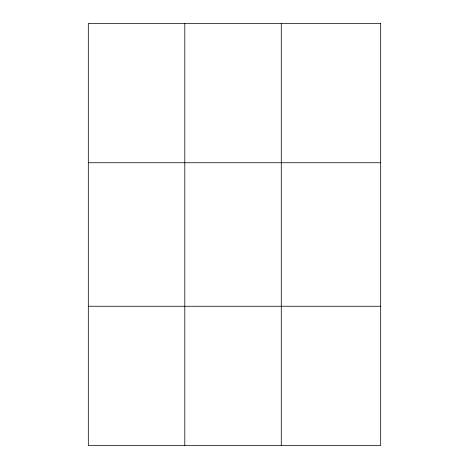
<?xml version="1.0" encoding="UTF-8"?>
<svg xmlns="http://www.w3.org/2000/svg" width="469" height="469" viewBox="0 0 469 469"><rect width="100%" height="100%" fill="white"/><g stroke="black" fill="none" stroke-linecap="round" stroke-linejoin="round"><path stroke-width="0.7" d="M184.798 445.55L184.798 23.45M281.277 445.55L281.277 23.45M88.319 162.743L380.681 162.743M88.319 306.257L380.681 306.257M380.681 23.45L380.681 445.55L88.319 445.55L88.319 23.45L380.681 23.45"/></g></svg>
